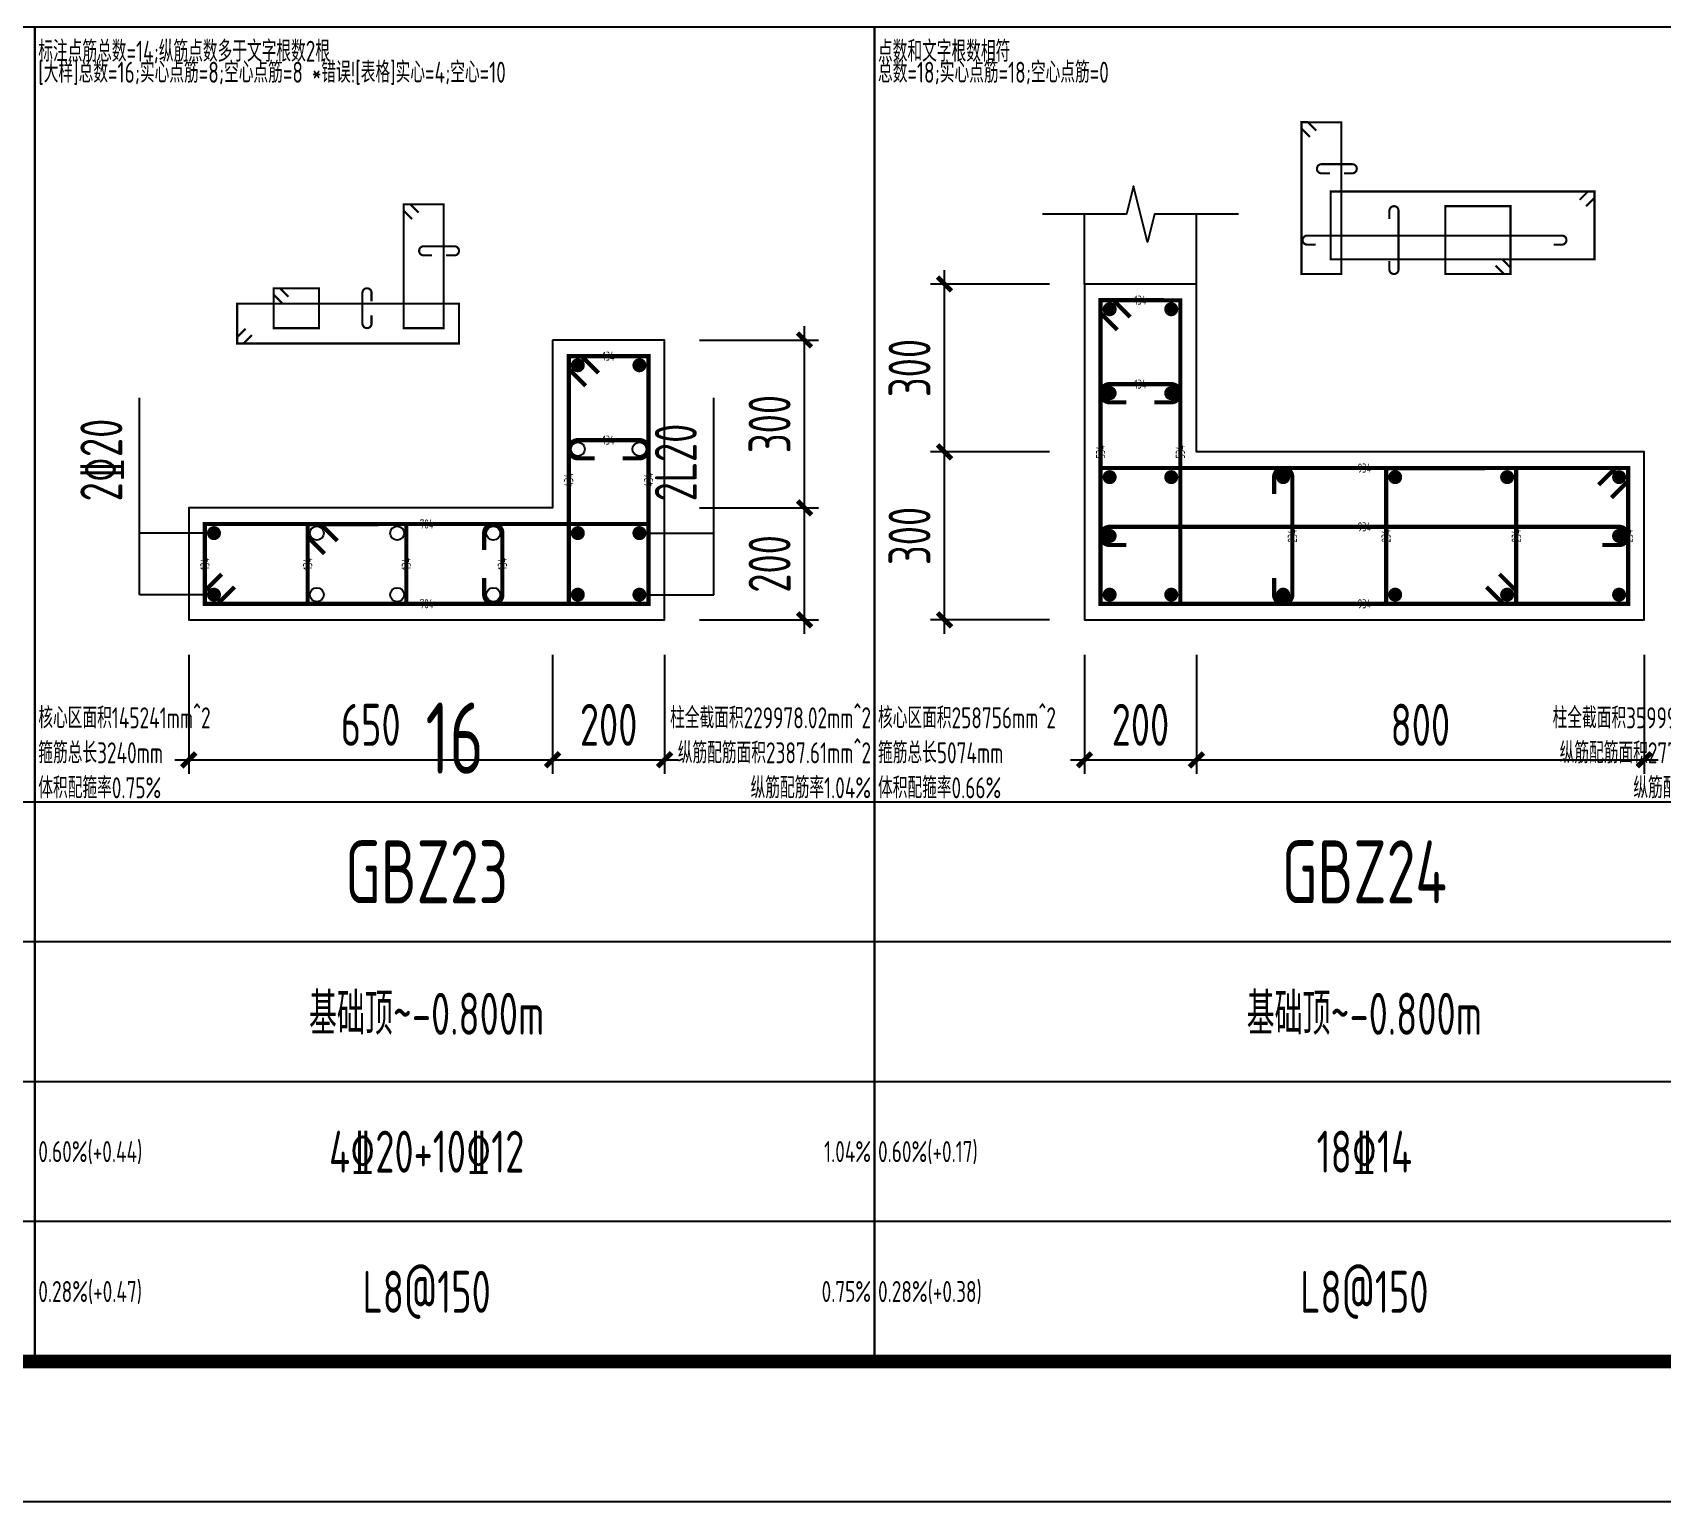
# Model space of a CAD drawing. Extents: x -1712635 to -854203, y -534641 to -21985.
# Drawn here: x -1336359 to -1324721, y -120393 to -109896 of the extents above; entities that cross this region are included whole.
import ezdxf
from ezdxf.enums import TextEntityAlignment as Align

# ---------------------------------------------------------------- set-up
doc = ezdxf.new("R2010")
doc.units = 0
doc.header["$LTSCALE"] = 1000
doc.layers.get('0').update_dxf_attribs({"linetype": 'CONTINUOUS'})
doc.layers.get('Defpoints').update_dxf_attribs({"linetype": 'CONTINUOUS'})
for name, color, linetype in [('-TK', 7, 'CONTINUOUS'), ('COLU_DE_DIM', 3, 'CONTINUOUS'), ('COLU_DE_TH', 7, 'CONTINUOUS'), ('LABEL', 1, 'CONTINUOUS'), ('LINK', 6, 'CONTINUOUS'), ('LINK-INDEX', 6, 'CONTINUOUS'), ('REIN', 6, 'CONTINUOUS'), ('TAB', 7, 'CONTINUOUS'), ('TAB_TEXT', 7, 'CONTINUOUS'), ('TEXT25', 2, 'CONTINUOUS'), ('THIN', 7, 'CONTINUOUS')]:
    doc.layers.add(name, color=color, linetype=linetype)
doc.layers.add('箍筋长度', color=3, linetype='CONTINUOUS', plot=False)
doc.layers.add('配箍校核', color=34, linetype='CONTINUOUS', plot=False)
doc.styles.add('BW_Rein', font='Tssdeng.shx', dxfattribs={"width": 0.7, "bigfont": 'hztxt.shx'})
doc.styles.add('TSSD_DIMENSION', font='Tssdeng.shx', dxfattribs={"width": 0.7, "bigfont": 'tssdchn.shx'})
doc.styles.add('TSSD_REIN', font='tssdeng.shx', dxfattribs={"width": 0.7, "height": 300, "bigfont": 'tssdchn.shx'})
doc.dimstyles.new('TSSD_25_100', dxfattribs={"dimtxt": 300, "dimasz": 100, "dimexe": 100, "dimexo": 250, "dimgap": 100, "dimtad": 1, "dimdec": 0, "dimlfac": 0.25, "dimzin": 0, "dimdsep": 46, "dimtxsty": 'TSSD_DIMENSION', "dimblk": 'ARCHTICK', "dimcen": 0, "dimdle": 100, "dimclrt": 7, "dimadec": 0, "dimazin": 0, "dimtfac": 1, "dimtdec": 0, "dimtix": 1, "dimtmove": 2, "dimatfit": 3, "dimldrblk": 'ARCHTICK', "dimfxl": 0, "dimtolj": 1, "dimtzin": 0, "dimarcsym": 0})

# ---------------------------------------------------------------- blocks, each defined once
blk = doc.blocks.new('_ArchTick')
at = {"color": 0, "const_width": 0.35}
blk.add_lwpolyline([(-0.5, -0.5), (0.5, 0.5)], dxfattribs=at)
blk = doc.blocks.new('*D278')
at = {"layer": 'COLU_DE_DIM', "color": 0, "lineweight": -2}
for p, q in [((-1328843.186694856, -114342.7904348215), (-1328843.186694856, -115192.7904348215)), ((-1328043.1866958, -114342.7904348215), (-1328043.1866958, -115192.7904348215)), ((-1328943.186694856, -115092.7904348215), (-1327943.1866958, -115092.7904348215))]:
    blk.add_line(p, q, dxfattribs=at)
at = {"layer": 'Defpoints', "color": 0}
for p in [(-1328843.186694856, -114092.7904348215), (-1328043.1866958, -114092.7904348215), (-1328043.1866958, -115092.7904348215)]:
    blk.add_point(p, dxfattribs=at)
at = {"layer": 'COLU_DE_DIM', "color": 0, "lineweight": -2, "xscale": 100, "yscale": 100, "zscale": 100, "rotation": 180}
blk.add_blockref('_ArchTick', (-1328843.186694856, -115092.7904348215), dxfattribs=at)
at = {"layer": 'COLU_DE_DIM', "color": 0, "lineweight": -2, "xscale": 100, "yscale": 100, "zscale": 100}
blk.add_blockref('_ArchTick', (-1328043.1866958, -115092.7904348215), dxfattribs=at)
at = {"layer": 'COLU_DE_DIM', "color": 7, "insert": (-1328443.186695328, -114842.7904348215), "char_height": 300, "attachment_point": 5, "style": 'TSSD_DIMENSION'}
blk.add_mtext('\\A1;200', dxfattribs=at)
blk = doc.blocks.new('*D279')
at = {"layer": 'COLU_DE_DIM', "color": 0, "lineweight": -2}
for p, q in [((-1328043.1866958, -114342.7904348215), (-1328043.1866958, -115192.7904348215)), ((-1324843.191202444, -114342.7904348215), (-1324843.191202444, -115192.7904348215)), ((-1328143.1866958, -115092.7904348215), (-1324743.191202444, -115092.7904348215))]:
    blk.add_line(p, q, dxfattribs=at)
at = {"layer": 'Defpoints', "color": 0}
for p in [(-1328043.1866958, -114092.7904348215), (-1324843.191202444, -114092.7904348215), (-1324843.191202444, -115092.7904348215)]:
    blk.add_point(p, dxfattribs=at)
at = {"layer": 'COLU_DE_DIM', "color": 0, "lineweight": -2, "xscale": 100, "yscale": 100, "zscale": 100, "rotation": 180}
blk.add_blockref('_ArchTick', (-1328043.1866958, -115092.7904348215), dxfattribs=at)
at = {"layer": 'COLU_DE_DIM', "color": 0, "lineweight": -2, "xscale": 100, "yscale": 100, "zscale": 100}
blk.add_blockref('_ArchTick', (-1324843.191202444, -115092.7904348215), dxfattribs=at)
at = {"layer": 'COLU_DE_DIM', "color": 7, "insert": (-1326443.188949122, -114842.7904348215), "char_height": 300, "attachment_point": 5, "style": 'TSSD_DIMENSION'}
blk.add_mtext('\\A1;800', dxfattribs=at)
blk = doc.blocks.new('*D280')
at = {"layer": 'COLU_DE_DIM', "color": 0, "lineweight": -2}
for p, q in [((-1329093.186694875, -112892.790425155), (-1329943.186694875, -112892.790425155)), ((-1329843.186694875, -114192.7904348215), (-1329843.186694875, -112792.790425155)), ((-1329093.186694875, -114092.7904348215), (-1329943.186694875, -114092.7904348215))]:
    blk.add_line(p, q, dxfattribs=at)
at = {"layer": 'Defpoints', "color": 0}
for p in [(-1329843.186694875, -112892.790425155), (-1328843.186694875, -112892.790425155), (-1328843.186694875, -114092.7904348215)]:
    blk.add_point(p, dxfattribs=at)
at = {"layer": 'COLU_DE_DIM', "color": 0, "lineweight": -2, "xscale": 100, "yscale": 100, "zscale": 100}
for p, rotation in [((-1329843.186694875, -112892.790425155), 90), ((-1329843.186694875, -114092.7904348215), 270)]:
    blk.add_blockref('_ArchTick', p, dxfattribs=dict(at, rotation=rotation))
at = {"layer": 'COLU_DE_DIM', "color": 7, "insert": (-1330093.186694875, -113492.7904299884), "char_height": 300, "attachment_point": 5, "rotation": 90, "style": 'TSSD_DIMENSION'}
blk.add_mtext('\\A1;300', dxfattribs=at)
blk = doc.blocks.new('*D281')
at = {"layer": 'COLU_DE_DIM', "color": 0, "lineweight": -2}
for p, q in [((-1329843.186694875, -112992.790425155), (-1329843.186694875, -111592.7904249688)), ((-1329093.186694875, -111692.7904249688), (-1329943.186694875, -111692.7904249688)), ((-1329093.186694875, -112892.790425155), (-1329943.186694875, -112892.790425155))]:
    blk.add_line(p, q, dxfattribs=at)
at = {"layer": 'Defpoints', "color": 0}
for p in [(-1329843.186694875, -111692.7904249688), (-1328843.186694875, -111692.7904249688), (-1328843.186694875, -112892.790425155)]:
    blk.add_point(p, dxfattribs=at)
at = {"layer": 'COLU_DE_DIM', "color": 0, "lineweight": -2, "xscale": 100, "yscale": 100, "zscale": 100}
for p, rotation in [((-1329843.186694875, -111692.7904249688), 90), ((-1329843.186694875, -112892.790425155), 270)]:
    blk.add_blockref('_ArchTick', p, dxfattribs=dict(at, rotation=rotation))
at = {"layer": 'COLU_DE_DIM', "color": 7, "insert": (-1330093.186694875, -112292.7904250621), "char_height": 300, "attachment_point": 5, "rotation": 90, "style": 'TSSD_DIMENSION'}
blk.add_mtext('\\A1;300', dxfattribs=at)
blk = doc.blocks.new('*D290')
at = {"layer": 'COLU_DE_DIM', "color": 0, "lineweight": -2}
for p, q in [((-1335243.088006513, -114342.7904348215), (-1335243.088006513, -115192.7904348215)), ((-1332643.189741079, -114342.7904348215), (-1332643.189741079, -115192.7904348215)), ((-1335343.088006513, -115092.7904348215), (-1332543.189741079, -115092.7904348215))]:
    blk.add_line(p, q, dxfattribs=at)
at = {"layer": 'Defpoints', "color": 0}
for p in [(-1335243.088006513, -114092.7904348215), (-1332643.189741079, -114092.7904348215), (-1332643.189741079, -115092.7904348215)]:
    blk.add_point(p, dxfattribs=at)
at = {"layer": 'COLU_DE_DIM', "color": 0, "lineweight": -2, "xscale": 100, "yscale": 100, "zscale": 100, "rotation": 180}
blk.add_blockref('_ArchTick', (-1335243.088006513, -115092.7904348215), dxfattribs=at)
at = {"layer": 'COLU_DE_DIM', "color": 0, "lineweight": -2, "xscale": 100, "yscale": 100, "zscale": 100}
blk.add_blockref('_ArchTick', (-1332643.189741079, -115092.7904348215), dxfattribs=at)
at = {"layer": 'COLU_DE_DIM', "color": 7, "insert": (-1333943.138873796, -114842.7904348215), "char_height": 300, "attachment_point": 5, "style": 'TSSD_DIMENSION'}
blk.add_mtext('\\A1;650', dxfattribs=at)
blk = doc.blocks.new('*D291')
at = {"layer": 'COLU_DE_DIM', "color": 0, "lineweight": -2}
for p, q in [((-1332643.189741079, -114342.7904348215), (-1332643.189741079, -115192.7904348215)), ((-1331843.186694874, -114342.7904348215), (-1331843.186694874, -115192.7904348215)), ((-1332743.189741079, -115092.7904348215), (-1331743.186694874, -115092.7904348215))]:
    blk.add_line(p, q, dxfattribs=at)
at = {"layer": 'Defpoints', "color": 0}
for p in [(-1332643.189741079, -114092.7904348215), (-1331843.186694874, -114092.7904348215), (-1331843.186694874, -115092.7904348215)]:
    blk.add_point(p, dxfattribs=at)
at = {"layer": 'COLU_DE_DIM', "color": 0, "lineweight": -2, "xscale": 100, "yscale": 100, "zscale": 100, "rotation": 180}
blk.add_blockref('_ArchTick', (-1332643.189741079, -115092.7904348215), dxfattribs=at)
at = {"layer": 'COLU_DE_DIM', "color": 0, "lineweight": -2, "xscale": 100, "yscale": 100, "zscale": 100}
blk.add_blockref('_ArchTick', (-1331843.186694874, -115092.7904348215), dxfattribs=at)
at = {"layer": 'COLU_DE_DIM', "color": 7, "insert": (-1332243.188217976, -114842.7904348215), "char_height": 300, "attachment_point": 5, "style": 'TSSD_DIMENSION'}
blk.add_mtext('\\A1;200', dxfattribs=at)
blk = doc.blocks.new('*D292')
at = {"layer": 'COLU_DE_DIM', "color": 0, "lineweight": -2}
for p, q in [((-1330843.186694874, -114192.7904348215), (-1330843.186694874, -113192.7904348215)), ((-1331593.186694874, -113292.7904348215), (-1330743.186694874, -113292.7904348215)), ((-1331593.186694874, -114092.7904348215), (-1330743.186694874, -114092.7904348215))]:
    blk.add_line(p, q, dxfattribs=at)
at = {"layer": 'Defpoints', "color": 0}
for p in [(-1331843.186694874, -113292.7904348215), (-1330843.186694874, -113292.7904348215), (-1331843.186694874, -114092.7904348215)]:
    blk.add_point(p, dxfattribs=at)
at = {"layer": 'COLU_DE_DIM', "color": 0, "lineweight": -2, "xscale": 100, "yscale": 100, "zscale": 100}
for p, rotation in [((-1330843.186694874, -113292.7904348215), 90), ((-1330843.186694874, -114092.7904348215), 270)]:
    blk.add_blockref('_ArchTick', p, dxfattribs=dict(at, rotation=rotation))
at = {"layer": 'COLU_DE_DIM', "color": 7, "insert": (-1331093.186694874, -113692.7904348217), "char_height": 300, "attachment_point": 5, "rotation": 90, "style": 'TSSD_DIMENSION'}
blk.add_mtext('\\A1;200', dxfattribs=at)
blk = doc.blocks.new('*D293')
at = {"layer": 'COLU_DE_DIM', "color": 0, "lineweight": -2}
for p, q in [((-1330843.186694874, -113392.7904348215), (-1330843.186694874, -111993.1312542967)), ((-1331593.186694874, -112093.1312542967), (-1330743.186694874, -112093.1312542967)), ((-1331593.186694874, -113292.7904348215), (-1330743.186694874, -113292.7904348215))]:
    blk.add_line(p, q, dxfattribs=at)
at = {"layer": 'Defpoints', "color": 0}
for p in [(-1331843.186694874, -112093.1312542967), (-1330843.186694874, -112093.1312542967), (-1331843.186694874, -113292.7904348215)]:
    blk.add_point(p, dxfattribs=at)
at = {"layer": 'COLU_DE_DIM', "color": 0, "lineweight": -2, "xscale": 100, "yscale": 100, "zscale": 100}
for p, rotation in [((-1330843.186694874, -112093.1312542967), 90), ((-1330843.186694874, -113292.7904348215), 270)]:
    blk.add_blockref('_ArchTick', p, dxfattribs=dict(at, rotation=rotation))
at = {"layer": 'COLU_DE_DIM', "color": 7, "insert": (-1331093.186694874, -112692.9608445593), "char_height": 300, "attachment_point": 5, "rotation": 90, "style": 'TSSD_DIMENSION'}
blk.add_mtext('\\A1;300', dxfattribs=at)
blk = doc.blocks.new('A1')
blk.add_lwpolyline([(0, 59400), (0, 0), (84100, 0), (84100, 59400)], close=True)
at = {"const_width": 100}
blk.add_lwpolyline([(2500, 58400), (2500, 1000), (83100, 1000), (83100, 58400)], close=True, dxfattribs=at)

msp = doc.modelspace()

# ---------------------------------------------------------------- linework, layer by layer
at = {"layer": 'COLU_DE_TH', "color": 7}
msp.add_lwpolyline([(-1328043.1866958, -111692.7904249688), (-1328843.186694856, -111692.7904249982), (-1328843.186694847, -114092.7904348215), (-1324843.191202444, -114092.7904348215), (-1324843.191203653, -112892.790425155), (-1328043.186696055, -112892.790425155), (-1328043.1866958, -111692.7904249688)], close=True, dxfattribs=at)
at = {"layer": 'COLU_DE_TH'}
msp.add_lwpolyline([(-1332643.189741079, -112093.1312542967), (-1332643.187913564, -113292.7904348215), (-1335243.088006513, -113292.7904348215), (-1335243.088006513, -114092.7904348215), (-1331843.186694874, -114092.7904348215), (-1331843.189741079, -112093.1300356081), (-1332643.189741079, -112093.1312542967)], close=True, dxfattribs=at)
at = {"layer": 'LABEL'}
for p, q in [((-1335595.360082056, -113912.7904348363), (-1335595.360082087, -112506.0292336488)), ((-1331490.914619332, -113912.7904348363), (-1331490.9146193, -112506.0292336488)), ((-1335063.088006524, -113472.7904348145), (-1335595.360082066, -113472.7904348293)), ((-1332023.186694863, -113472.7904348145), (-1331490.914619321, -113472.7904348293)), ((-1335063.088006513, -113912.7904348215), (-1335595.360082055, -113912.7904348363)), ((-1332023.186694874, -113912.7904348215), (-1331490.914619332, -113912.7904348363))]:
    msp.add_line(p, q, dxfattribs=at)
at = {"layer": 'LINK', "color": 6, "const_width": 30}
for points in [[(-1328608.186694888, -112019.7143066392), (-1328728.186694857, -111899.7143066083), (-1328728.186694857, -111807.7904249838), (-1328158.186695827, -111807.7904249629), (-1328158.186696299, -113977.7904348279), (-1328728.186694849, -113977.7904348279), (-1328728.186694857, -111807.7904249838), (-1328636.262813198, -111807.7904249965), (-1328516.262813228, -111927.7904250274)], [(-1325170.115085044, -113127.7904250921), (-1325050.115084982, -113007.7904251545), (-1324958.191203543, -113007.790425155), (-1324958.191202562, -113977.7904348212), (-1328728.186694859, -113977.7904348211), (-1328728.186694858, -113007.790425155), (-1324958.191203543, -113007.790425155), (-1324958.191203452, -113099.7143067798), (-1325078.191203515, -113219.7143067174)], [(-1325878.190076205, -113765.8665541756), (-1325758.190076071, -113885.8665540411), (-1325758.190075977, -113977.790435653), (-1326688.188949424, -113977.7904352851), (-1326688.188949809, -113007.7904256192), (-1325758.190076958, -113007.7904259886), (-1325758.190075977, -113977.790435653), (-1325850.113957438, -113977.7904356147), (-1325970.113957572, -113857.7904357492)]]:
    msp.add_lwpolyline(points, dxfattribs=at)
at = {"layer": 'LINK', "const_width": 30}
for points in [[(-1332408.189242919, -112420.0547778518), (-1332528.189425854, -112300.0549607868), (-1332528.189565889, -112208.1310791373), (-1331958.189565904, -112208.1302108238), (-1331958.186870072, -113977.7904348044), (-1332528.186870059, -113977.7904348045), (-1332528.189565889, -112208.1310791373), (-1332436.26568444, -112208.1309391044), (-1332316.265501505, -112328.1307561693)], [(-1334916.164124972, -113857.790434712), (-1335036.164124857, -113977.790434827), (-1335128.088006494, -113977.7904348245), (-1335128.088006494, -113407.7904348222), (-1331958.187738394, -113407.7904348231), (-1331958.186870078, -113977.7904348231), (-1335128.088006494, -113977.7904348245), (-1335128.088006487, -113885.8665533731), (-1335008.088006602, -113765.866553258)], [(-1334273.388435066, -113619.7143371053), (-1334393.388404728, -113499.7143067665), (-1334393.388404739, -113407.790401802), (-1333688.898206301, -113407.7907318538), (-1333688.897916863, -113977.7907318899), (-1334393.388404739, -113977.7904018373), (-1334393.388404739, -113407.790401802), (-1334301.46449995, -113407.7904484699), (-1334181.464530289, -113527.7904788087)]]:
    msp.add_lwpolyline(points, dxfattribs=at)
at = {"layer": 'LINK', "color": 6, "const_width": 30}
for points in [[(-1328343.186696095, -112537.7904250702), (-1328223.186696095, -112537.7904250702, 1), (-1328223.186696095, -112407.7904250702), (-1328663.186694851, -112407.7904250702, 1), (-1328663.186694851, -112537.7904250702), (-1328543.186694851, -112537.7904250702)], [(-1327488.187822865, -113792.7904349977), (-1327488.187822865, -113912.7904349977, 1), (-1327358.187822865, -113912.7904349977), (-1327358.187822683, -113072.7904253291, 1), (-1327488.187822683, -113072.7904253291), (-1327488.187822683, -113192.7904253291)], [(-1325143.191202627, -113557.7904299884), (-1325023.191202627, -113557.7904299884, 1), (-1325023.191202627, -113427.7904299884), (-1328663.186694852, -113427.7904299884, 1), (-1328663.186694852, -113557.7904299884), (-1328543.186694852, -113557.7904299884)]]:
    msp.add_lwpolyline(points, format="xyb", dxfattribs=at)
at = {"layer": 'LINK', "const_width": 30}
for points in [[(-1332143.18763937, -112937.9603723185), (-1332023.18763937, -112937.9603723185, 1), (-1332023.18763937, -112807.9603723185), (-1332463.187639353, -112807.9603723184, 1), (-1332463.187639353, -112937.9603723184), (-1332343.187639353, -112937.9603723184)], [(-1333132.325190789, -113792.7904348266), (-1333132.325190789, -113912.7904348266, 1), (-1333002.325190789, -113912.7904348266), (-1333002.325190787, -113472.7904348219, 1), (-1333132.325190787, -113472.7904348219), (-1333132.325190787, -113592.7904348219)]]:
    msp.add_lwpolyline(points, format="xyb", dxfattribs=at)
at = {"layer": 'LINK-INDEX', "color": 6, "const_width": 15.00000095367432}
for points in [[(-1327232.287227598, -110642.2900661292), (-1327292.287227764, -110582.2900662951), (-1327292.287227772, -110536.3281251834), (-1327007.287228259, -110536.3281251729), (-1327007.287228495, -111621.3281301477), (-1327292.287227768, -111621.3281301477), (-1327292.287227772, -110536.3281251834), (-1327246.325286872, -110536.3281251491), (-1327186.325286706, -110596.3281249833)], [(-1325305.19535573, -111091.3281237968), (-1325245.195355629, -111031.3281238984), (-1325199.233414924, -111031.328123903), (-1325199.233414434, -111516.3281287395), (-1327084.231160577, -111516.3281287395), (-1327084.231160577, -111031.328123903), (-1325199.233414924, -111031.328123903), (-1325199.233414865, -111077.2900648184), (-1325259.233414966, -111137.2900647168)], [(-1325859.232569534, -111515.3661897789), (-1325799.232569409, -111575.3661896538), (-1325799.232569365, -111621.3281305549), (-1326264.232006112, -111621.3281303709), (-1326264.232006305, -111136.3281255339), (-1325799.232569856, -111136.3281257186), (-1325799.232569365, -111621.3281305549), (-1325845.194510098, -111621.3281305344), (-1325905.194510223, -111561.3281306594)]]:
    msp.add_lwpolyline(points, dxfattribs=at)
for points in [[(-1326989.787228643, -110901.3281252762), (-1326929.787228643, -110901.3281252762, 1), (-1326929.787228643, -110836.3281252762), (-1327149.787228021, -110836.3281252762, 1), (-1327149.787228021, -110901.3281252762), (-1327089.787228021, -110901.3281252762)], [(-1326664.231442835, -111528.82813024), (-1326664.231442835, -111588.82813024, 1), (-1326599.231442835, -111588.82813024), (-1326599.231442744, -111168.8281254056, 1), (-1326664.231442744, -111168.8281254056), (-1326664.231442744, -111228.8281254056)], [(-1325491.733132716, -111411.3281277353), (-1325431.733132716, -111411.3281277353, 1), (-1325431.733132716, -111346.3281277353), (-1327251.730878829, -111346.3281277353, 1), (-1327251.730878829, -111411.3281277353), (-1327191.730878829, -111411.3281277353)]]:
    msp.add_lwpolyline(points, format="xyb", dxfattribs=at)
at = {"layer": 'LINK-INDEX', "const_width": 15.00000095367432}
for points in [[(-1333647.185472456, -111228.9667698396), (-1333707.185564001, -111168.9668613852), (-1333707.185634012, -111123.0049204194), (-1333422.185634009, -111123.0044862627), (-1333422.184286093, -112007.8345982831), (-1333707.184286097, -112007.8345982832), (-1333707.185634012, -111123.0049204194), (-1333661.223693318, -111123.0048504485), (-1333601.223601773, -111183.0047589031)], [(-1334577.144832822, -111828.7963817464), (-1334637.144817633, -111768.7963665575), (-1334637.144817649, -111722.8344142174), (-1334312.154797389, -111722.8345792433), (-1334312.15465267, -112007.8345792657), (-1334637.144817649, -112007.8344142394), (-1334637.144817649, -111722.8344142174), (-1334591.182865369, -111722.8344375647), (-1334531.182880558, -111782.8344527537)], [(-1334791.172913504, -112057.8344307565), (-1334851.172913549, -112117.8344307112), (-1334897.134854353, -112117.8344307119), (-1334897.134854353, -111832.8344307151), (-1333312.184720273, -111832.8344307155), (-1333312.184286115, -112117.8344307112), (-1334897.134854353, -112117.8344307119), (-1334897.134854319, -112071.8724898712), (-1334837.134854274, -112011.8724899165)]]:
    msp.add_lwpolyline(points, dxfattribs=at)
for points in [[(-1333404.684670749, -111487.9193994661), (-1333344.684670749, -111487.9193994661, 1), (-1333344.684670749, -111422.9193994661), (-1333564.684670741, -111422.9193994661, 1), (-1333564.684670741, -111487.9193994661), (-1333504.684670741, -111487.9193994661)], [(-1333937.154741551, -111815.3344307077), (-1333937.154741551, -111755.3344307077, 1), (-1334002.154741551, -111755.3344307077), (-1334002.15474155, -111975.3344307116, 1), (-1333937.15474155, -111975.3344307116), (-1333937.15474155, -111915.3344307116)]]:
    msp.add_lwpolyline(points, format="xyb", dxfattribs=at)
at = {"layer": 'REIN', "color": 6, "const_width": 50}
for points in [[(-1328688.186694857, -111872.7904250014, 1), (-1328638.186694857, -111872.7904250014, 1), (-1328688.186694857, -111872.7904250014)], [(-1328248.186695839, -111872.7904249852, 1), (-1328198.186695839, -111872.7904249852, 1), (-1328248.186695839, -111872.7904249852)], [(-1328688.186694851, -112472.7904250702, 1), (-1328638.186694851, -112472.7904250702, 1), (-1328688.186694851, -112472.7904250702)], [(-1328248.186696095, -112472.7904250702, 1), (-1328198.186696095, -112472.7904250702, 1), (-1328248.186696095, -112472.7904250702)], [(-1328688.186694851, -113072.7904251551, 1), (-1328638.186694851, -113072.7904251551, 1), (-1328688.186694851, -113072.7904251551)], [(-1328248.186696095, -113072.7904251551, 1), (-1328198.186696095, -113072.7904251551, 1), (-1328248.186696095, -113072.7904251551)], [(-1327448.187822683, -113072.7904253291, 1), (-1327398.187822683, -113072.7904253291, 1), (-1327448.187822683, -113072.7904253291)], [(-1326648.188949786, -113072.7904256469, 1), (-1326598.188949786, -113072.7904256469, 1), (-1326648.188949786, -113072.7904256469)], [(-1325848.190076889, -113072.7904259647, 1), (-1325798.190076889, -113072.7904259647, 1), (-1325848.190076889, -113072.7904259647)], [(-1325048.191203477, -113072.7904251553, 1), (-1324998.191203477, -113072.7904251553, 1), (-1325048.191203477, -113072.7904251553)], [(-1328688.186694852, -113492.7904299884, 1), (-1328638.186694852, -113492.7904299884, 1), (-1328688.186694852, -113492.7904299884)], [(-1325048.191202627, -113492.7904299884, 1), (-1324998.191202627, -113492.7904299884, 1), (-1325048.191202627, -113492.7904299884)], [(-1328688.186694849, -113912.7904348301, 1), (-1328638.186694849, -113912.7904348301, 1), (-1328688.186694849, -113912.7904348301)], [(-1328248.186696278, -113912.7904348237, 1), (-1328198.186696278, -113912.7904348237, 1), (-1328248.186696278, -113912.7904348237)], [(-1327448.187822865, -113912.7904349977, 1), (-1327398.187822865, -113912.7904349977, 1), (-1327448.187822865, -113912.7904349977)], [(-1326648.188949452, -113912.7904353142, 1), (-1326598.188949452, -113912.7904353142, 1), (-1326648.188949452, -113912.7904353142)], [(-1325848.190076039, -113912.7904356307, 1), (-1325798.190076039, -113912.7904356307, 1), (-1325848.190076039, -113912.7904356307)], [(-1325048.191202627, -113912.7904348214, 1), (-1324998.191202627, -113912.7904348214, 1), (-1325048.191202627, -113912.7904348214)]]:
    msp.add_lwpolyline(points, format="xyb", close=True, dxfattribs=at)
at = {"layer": 'REIN', "const_width": 50}
for points in [[(-1332488.18946687, -112273.1309800921, 1), (-1332438.18946687, -112273.1309800921, 1), (-1332488.18946687, -112273.1309800921)], [(-1332048.189466884, -112273.1303098152, 1), (-1331998.189466884, -112273.1303098152, 1), (-1332048.189466884, -112273.1303098152)], [(-1335088.088006513, -113472.7904348222, 1), (-1335038.088006513, -113472.7904348222, 1), (-1335088.088006513, -113472.7904348222)], [(-1332488.187639353, -113472.7904348233, 1), (-1332438.187639353, -113472.7904348233, 1), (-1332488.187639353, -113472.7904348233)], [(-1332048.187639371, -113472.7904348234, 1), (-1331998.187639371, -113472.7904348234, 1), (-1332048.187639371, -113472.7904348234)], [(-1335088.088006513, -113912.7904348215, 1), (-1335038.088006513, -113912.7904348215, 1), (-1335088.088006513, -113912.7904348215)], [(-1332488.186969074, -113912.7904348245, 1), (-1332438.186969074, -113912.7904348245, 1), (-1332488.186969074, -113912.7904348245)], [(-1332048.186969097, -113912.7904348202, 1), (-1331998.186969097, -113912.7904348202, 1), (-1332048.186969097, -113912.7904348202)]]:
    msp.add_lwpolyline(points, format="xyb", close=True, dxfattribs=at)
at = {"layer": 'REIN'}
for centre in [(-1332463.187639353, -112872.9603723184), (-1332023.18763937, -112872.9603723185), (-1334328.388404751, -113472.7904348252), (-1333753.898061562, -113472.7884173915), (-1333067.325190787, -113472.7904348219), (-1334328.388404751, -113912.7904348279), (-1333753.898061559, -113912.7884173919), (-1333067.325190789, -113912.7904348266)]:
    msp.add_circle(centre, 50, dxfattribs=at)
at = {"layer": 'TAB', "color": 7}
for points in [[(-1342243.088006562, -109854.0966134835), (-1336343.088006513, -109854.0966134835), (-1336343.088006513, -119392.7904348215), (-1342243.088006562, -119392.7904348215), (-1342243.088006562, -109854.0966134835), (-1342243.088006562, -115392.7904348215), (-1336343.088006513, -115392.7904348215), (-1336343.088006513, -116392.7904348215), (-1342243.088006562, -116392.7904348215), (-1342243.088006562, -117392.7904348215), (-1336343.088006513, -117392.7904348215), (-1336343.088006513, -118392.7904348215), (-1342243.088006562, -118392.7904348215)], [(-1330343.186694874, -109854.0966134835), (-1324020.823698823, -109854.0966134835), (-1324020.823698823, -119392.7904348215), (-1330343.186694874, -119392.7904348215), (-1330343.186694874, -109854.0966134835), (-1330343.186694874, -115392.7904348215), (-1324020.823698823, -115392.7904348215), (-1324020.823698823, -116392.7904348215), (-1330343.186694874, -116392.7904348215), (-1330343.186694874, -117392.7904348215), (-1324020.823698823, -117392.7904348215), (-1324020.823698823, -118392.7904348215), (-1330343.186694874, -118392.7904348215)]]:
    msp.add_lwpolyline(points, dxfattribs=at)
at = {"layer": 'TAB'}
msp.add_lwpolyline([(-1336343.088006513, -109854.0966134835), (-1330343.186694874, -109854.0966134835), (-1330343.186694874, -119392.7904348215), (-1336343.088006513, -119392.7904348215), (-1336343.088006513, -109854.0966134835), (-1336343.088006513, -115392.7904348215), (-1330343.186694874, -115392.7904348215), (-1330343.186694874, -116392.7904348215), (-1336343.088006513, -116392.7904348215), (-1336343.088006513, -117392.7904348215), (-1330343.186694874, -117392.7904348215), (-1330343.186694874, -118392.7904348215), (-1336343.088006513, -118392.7904348215)], dxfattribs=at)
at = {"layer": 'THIN', "color": 7}
for p, q in [((-1328843.186694856, -111692.7904249982), (-1328843.186694875, -111192.7904249982)), ((-1328043.1866958, -111692.7904249688), (-1328043.186695819, -111192.7904249688))]:
    msp.add_line(p, q, dxfattribs=at)
msp.add_lwpolyline([(-1327743.186695819, -111192.7904249578), (-1328343.186695346, -111192.7904249798), (-1328393.186695339, -111392.7904249816), (-1328493.186695354, -110992.7904249853), (-1328543.186695346, -111192.7904249871), (-1329143.186694875, -111192.7904250092)], dxfattribs=at)

# ---------------------------------------------------------------- block references
at = {"layer": '-TK'}
msp.add_blockref('A1', (-1375868.904238457, -120392.7904348215), dxfattribs=at)

# ---------------------------------------------------------------- texts
at = {"layer": 'TAB_TEXT', "style": 'TSSD_REIN', "width": 0.7}
for s, height, p in [('GBZ23', 450, (-1333543.137350694, -115892.7904348215)), ('基础顶~-0.800m', 300, (-1333543.137350694, -116892.7904348215)), ('L8@150', 300, (-1333543.137350694, -118892.7904348215))]:
    msp.add_text(s, height=height, dxfattribs=at).set_placement(p, align=Align.MIDDLE)
at = {"layer": 'TAB_TEXT', "color": 7, "style": 'TSSD_REIN', "width": 0.7}
for s, height, p in [('GBZ24', 450, (-1326843.188948659, -115892.7904348215)), ('基础顶~-0.800m', 300, (-1326843.188948659, -116892.7904348215)), ('L8@150', 300, (-1326843.188948659, -118892.7904348215))]:
    msp.add_text(s, height=height, dxfattribs=at).set_placement(p, align=Align.MIDDLE)
at = {"layer": 'TAB_TEXT', "color": 1, "style": 'TSSD_REIN', "width": 0.7}
for s, p in [('4%%13220+10%%13212', (-1333543.137350694, -117892.7904348215)), ('18%%13214', (-1326843.188948659, -117892.7904348215))]:
    msp.add_text(s, height=300, dxfattribs=at).set_placement(p, align=Align.MIDDLE)
at = {"layer": 'TEXT25', "style": 'TSSD_REIN', "width": 0.7}
msp.add_text('2L20', height=300, rotation=89.99999846476551, dxfattribs=at).set_placement((-1331523.186694861, -113246.0292336463), align=Align.BOTTOM_LEFT)
at = {"layer": 'TEXT25', "color": 1, "style": 'TSSD_REIN', "width": 0.7}
msp.add_text('2%%13220', height=300, rotation=89.99999846476551, dxfattribs=at).set_placement((-1335627.632157648, -113246.0292336463), align=Align.BOTTOM_LEFT)
at = {"layer": '箍筋长度', "style": 'BW_Rein', "width": 0.7}
for s, rotation, p in [('134', 2.101076568407417e-09, (-1328443.18669534, -111807.7904249733)), ('134', 8.728192601587038e-05, (-1332243.189565892, -112208.1306449806)), ('134', 359.9999999999854, (-1332243.188652135, -112807.9603723185)), ('534', 89.9999999999333, (-1328728.186694858, -112892.7904299077)), ('534', 89.9999999875269, (-1328158.186696063, -112892.7904298973)), ('434', 90.00008728215204, (-1332528.188217974, -113092.9607569659)), ('434', 90.00008728218087, (-1331958.188217988, -113092.960322808)), ('784', 359.9999999999833, (-1333543.137872445, -113407.7904348227)), ('234', 89.9999999875269, (-1327358.187822774, -113492.7904299882)), ('234', 90.00000002274506, (-1326688.188949616, -113492.7904299882)), ('234', 90.00000005796322, (-1325758.190076468, -113492.7904299882)), ('234', 90.00000005798543, (-1324958.191203052, -113492.7904299882)), ('134', 90, (-1335128.088006494, -113692.7904348215)), ('134', 90, (-1334393.388404739, -113692.7904348215)), ('134', 90.00002909402119, (-1333688.898061582, -113692.7904348215)), ('134', 89.9999999997999, (-1333002.325190788, -113692.7904348215)), ('934', 359.9999999999996, (-1326843.188948703, -113977.7904348211))]:
    msp.add_text(s, height=65, rotation=rotation, dxfattribs=at).set_placement(p, align=Align.MIDDLE_CENTER)
for s, p in [('134', (-1328443.186695402, -112407.7904250702)), ('934', (-1326843.188949194, -113007.790425155)), ('934', (-1326843.188948981, -113427.7904299884)), ('784', (-1333543.137438287, -113977.7904348145))]:
    msp.add_text(s, height=65, dxfattribs=at).set_placement(p, align=Align.MIDDLE_CENTER)
at = {"layer": '配箍校核', "color": 1, "style": 'BW_Rein', "width": 0.7}
for s, p in [('标注点筋总数=14;纵筋点数多于文字根数2根', (-1336318.088006513, -110104.0966134835)), ('[大样]总数=16;实心点筋=8;空心点筋=8 *错误![表格]实心=4;空心=10', (-1336318.088006513, -110254.0966134835))]:
    msp.add_text(s, height=150, dxfattribs=at).set_placement(p)
at = {"layer": '配箍校核', "style": 'BW_Rein', "width": 0.7}
for s, p in [('点数和文字根数相符', (-1330318.186694874, -110104.0966134835)), ('总数=18;实心点筋=18;空心点筋=0', (-1330318.186694874, -110254.0966134835)), ('核心区面积145241mm^ 2', (-1336318.088006513, -114867.7904348215)), ('核心区面积258756mm^ 2', (-1330318.186694874, -114867.7904348215)), ('箍筋总长3240mm', (-1336318.088006513, -115117.7904348215)), ('箍筋总长5074mm', (-1330318.186694874, -115117.7904348215)), ('体积配箍率0.75%', (-1336318.088006513, -115367.7904348215)), ('体积配箍率0.66%', (-1330318.186694874, -115367.7904348215))]:
    msp.add_text(s, height=150, dxfattribs=at).set_placement(p)
at = {"layer": '配箍校核', "color": 1, "style": 'BW_Rein', "width": 0.7}
msp.add_text('16', height=510, dxfattribs=at).set_placement((-1333343.137350694, -114937.7904348215), align=Align.MIDDLE_CENTER)
at = {"layer": '配箍校核', "style": 'BW_Rein', "width": 0.7}
for s, p in [('柱全截面积229978.02mm^ 2', (-1330368.186694874, -114867.7904348215)), ('柱全截面积359999.66mm^ 2', (-1324045.823698823, -114867.7904348215)), ('纵筋配筋面积2387.61mm^ 2', (-1330368.186694874, -115117.7904348215)), ('纵筋配筋面积2770.88mm^ 2', (-1324045.823698823, -115117.7904348215)), ('纵筋配筋率1.04%', (-1330368.186694874, -115367.7904348215)), ('纵筋配筋率0.77%', (-1324045.823698823, -115367.7904348215))]:
    msp.add_text(s, height=150, dxfattribs=at).set_placement(p, align=Align.RIGHT)
for s, p in [('0.60%(+0.44)', (-1336318.088006513, -117892.7904348215)), ('0.60%(+0.17)', (-1330318.186694874, -117892.7904348215)), ('0.28%(+0.47)', (-1336318.088006513, -118892.7904348215)), ('0.28%(+0.38)', (-1330318.186694874, -118892.7904348215))]:
    msp.add_text(s, height=150, dxfattribs=at).set_placement(p, align=Align.MIDDLE_LEFT)
for s, p in [('1.04%', (-1330368.186694874, -117892.7904348215)), ('0.75%', (-1330368.186694874, -118892.7904348215))]:
    msp.add_text(s, height=150, dxfattribs=at).set_placement(p, align=Align.MIDDLE_RIGHT)

# ---------------------------------------------------------------- dimensions: what is measured, and where the dimension line sits
at = {"layer": 'COLU_DE_DIM'}
for base, p1, p2, picture, middle in [((-1329843.186694875, -111692.7904249688), (-1328843.186694875, -112892.790425155), (-1328843.186694875, -111692.7904249688), '*D281', (-1330093.186694875, -112292.7904250621)), ((-1330843.186694874, -112093.1312542967), (-1331843.186694874, -113292.7904348215), (-1331843.186694874, -112093.1312542967), '*D293', (-1331093.186694874, -112692.9608445593)), ((-1329843.186694875, -112892.790425155), (-1328843.186694875, -114092.7904348215), (-1328843.186694875, -112892.790425155), '*D280', (-1330093.186694875, -113492.7904299884)), ((-1330843.186694874, -113292.7904348215), (-1331843.186694874, -114092.7904348215), (-1331843.186694874, -113292.7904348215), '*D292', (-1331093.186694874, -113692.7904348217))]:
    dim = msp.add_linear_dim(base=base, p1=p1, p2=p2, angle=89.9999998932783, dimstyle='TSSD_25_100', dxfattribs=at)
    dim.commit()
    dim.dimension.update_dxf_attribs({"geometry": picture, "text_midpoint": middle})
for base, p1, p2, picture, middle in [((-1332643.189741079, -115092.7904348215), (-1335243.088006513, -114092.7904348215), (-1332643.189741079, -114092.7904348215), '*D290', (-1333943.138873796, -114842.7904348215)), ((-1331843.186694874, -115092.7904348215), (-1332643.189741079, -114092.7904348215), (-1331843.186694874, -114092.7904348215), '*D291', (-1332243.188217976, -114842.7904348215)), ((-1328043.1866958, -115092.7904348215), (-1328843.186694856, -114092.7904348215), (-1328043.1866958, -114092.7904348215), '*D278', (-1328443.186695328, -114842.7904348215)), ((-1324843.191202444, -115092.7904348215), (-1328043.1866958, -114092.7904348215), (-1324843.191202444, -114092.7904348215), '*D279', (-1326443.188949122, -114842.7904348215))]:
    dim = msp.add_linear_dim(base=base, p1=p1, p2=p2, dimstyle='TSSD_25_100', dxfattribs=at)
    dim.commit()
    dim.dimension.update_dxf_attribs({"geometry": picture, "text_midpoint": middle})

doc.saveas('drawing.dxf')
